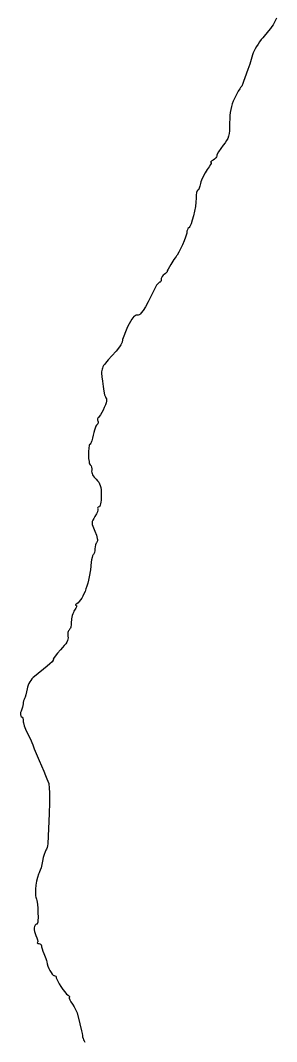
# Model space of a CAD drawing. Extents: x -20.7 to -3.4, y 4.4 to 16.8.
# Drawn here: x -20.699 to -19.924, y 10.66 to 13.747 of the extents above; entities that cross this region are included whole.
import ezdxf

# ---------------------------------------------------------------- set-up
doc = ezdxf.new("R2010")
doc.units = 0
doc.header["$MEASUREMENT"] = 0
doc.layers.add('LAYER_1', color=18, linetype='CONTINUOUS')

msp = doc.modelspace()

# ---------------------------------------------------------------- linework, layer by layer
at = {"layer": 'LAYER_1', "color": 7}
for p, q in [((-19.9316, 13.7396), (-19.9349, 13.7338)), ((-19.9244, 13.7542), (-19.9316, 13.7396)), ((-19.949, 13.7149), (-19.9662, 13.6947)), ((-19.9432, 13.722), (-19.949, 13.7149)), ((-19.9386, 13.7281), (-19.9432, 13.722)), ((-19.9349, 13.7338), (-19.9386, 13.7281)), ((-19.9758, 13.6822), (-19.9805, 13.6753)), ((-19.971, 13.6888), (-19.9758, 13.6822)), ((-19.9662, 13.6947), (-19.971, 13.6888)), ((-19.9949, 13.6485), (-19.9968, 13.643)), ((-19.9921, 13.6547), (-19.9949, 13.6485)), ((-19.9887, 13.6613), (-19.9921, 13.6547)), ((-19.9848, 13.6683), (-19.9887, 13.6613)), ((-19.9805, 13.6753), (-19.9848, 13.6683)), ((-20.005, 13.6151), (-20.011, 13.5985)), ((-19.9968, 13.643), (-20.005, 13.6151)), ((-20.011, 13.5985), (-20.0207, 13.573)), ((-20.0273, 13.5536), (-20.0282, 13.5509)), ((-20.0247, 13.562), (-20.0273, 13.5536)), ((-20.0207, 13.573), (-20.0247, 13.562)), ((-20.0458, 13.5227), (-20.0518, 13.5109)), ((-20.0403, 13.5329), (-20.0458, 13.5227)), ((-20.0358, 13.5403), (-20.0403, 13.5329)), ((-20.033, 13.5439), (-20.0358, 13.5403)), ((-20.0312, 13.5457), (-20.033, 13.5439)), ((-20.0296, 13.5481), (-20.0312, 13.5457)), ((-20.0282, 13.5509), (-20.0296, 13.5481)), ((-20.0586, 13.4947), (-20.0611, 13.4865)), ((-20.0555, 13.5027), (-20.0586, 13.4947)), ((-20.0518, 13.5109), (-20.0555, 13.5027)), ((-20.0646, 13.469), (-20.0656, 13.4593)), ((-20.0631, 13.478), (-20.0646, 13.469)), ((-20.0611, 13.4865), (-20.0631, 13.478)), ((-20.0663, 13.4374), (-20.0665, 13.4242)), ((-20.0662, 13.4489), (-20.0663, 13.4374)), ((-20.0656, 13.4593), (-20.0662, 13.4489)), ((-20.0679, 13.4046), (-20.0696, 13.397)), ((-20.067, 13.4135), (-20.0679, 13.4046)), ((-20.0665, 13.4242), (-20.067, 13.4135)), ((-20.0858, 13.3693), (-20.0933, 13.3592)), ((-20.08, 13.3768), (-20.0858, 13.3693)), ((-20.0755, 13.3836), (-20.08, 13.3768)), ((-20.072, 13.3902), (-20.0755, 13.3836)), ((-20.0696, 13.397), (-20.072, 13.3902)), ((-20.1052, 13.3379), (-20.1054, 13.3364)), ((-20.1048, 13.3398), (-20.1052, 13.3379)), ((-20.1036, 13.3425), (-20.1048, 13.3398)), ((-20.0995, 13.3499), (-20.1036, 13.3425)), ((-20.0933, 13.3592), (-20.0995, 13.3499)), ((-20.1238, 13.3112), (-20.1279, 13.3043)), ((-20.1225, 13.3139), (-20.1238, 13.3112)), ((-20.1236, 13.3189), (-20.1237, 13.3183)), ((-20.1237, 13.3183), (-20.1234, 13.3179)), ((-20.123, 13.3198), (-20.1236, 13.3189)), ((-20.1234, 13.3179), (-20.1226, 13.3177)), ((-20.1205, 13.3219), (-20.123, 13.3198)), ((-20.1226, 13.3177), (-20.1219, 13.3172)), ((-20.1219, 13.3159), (-20.1225, 13.3139)), ((-20.1219, 13.3172), (-20.1219, 13.3159)), ((-20.1165, 13.3245), (-20.1205, 13.3219)), ((-20.1121, 13.3276), (-20.1165, 13.3245)), ((-20.1085, 13.3312), (-20.1121, 13.3276)), ((-20.1061, 13.3347), (-20.1085, 13.3312)), ((-20.1054, 13.3364), (-20.1061, 13.3347)), ((-20.1406, 13.2859), (-20.1467, 13.2747)), ((-20.1373, 13.2912), (-20.1406, 13.2859)), ((-20.1339, 13.2959), (-20.1373, 13.2912)), ((-20.1279, 13.3043), (-20.1339, 13.2959)), ((-20.1564, 13.2459), (-20.1586, 13.2394)), ((-20.1544, 13.2539), (-20.1564, 13.2459)), ((-20.1533, 13.2584), (-20.1544, 13.2539)), ((-20.1515, 13.2635), (-20.1533, 13.2584)), ((-20.1467, 13.2747), (-20.1515, 13.2635)), ((-20.1671, 13.2186), (-20.1675, 13.2091)), ((-20.1661, 13.2263), (-20.1671, 13.2186)), ((-20.1647, 13.2315), (-20.1661, 13.2263)), ((-20.1639, 13.2329), (-20.1647, 13.2315)), ((-20.163, 13.2334), (-20.1639, 13.2329)), ((-20.162, 13.2338), (-20.163, 13.2334)), ((-20.1609, 13.235), (-20.162, 13.2338)), ((-20.1586, 13.2394), (-20.1609, 13.235)), ((-20.1699, 13.184), (-20.1725, 13.1698)), ((-20.1681, 13.1974), (-20.1699, 13.184)), ((-20.1675, 13.2091), (-20.1681, 13.1974)), ((-20.1757, 13.1558), (-20.1793, 13.1428)), ((-20.1725, 13.1698), (-20.1757, 13.1558)), ((-20.1884, 13.1212), (-20.1901, 13.1197)), ((-20.1867, 13.1239), (-20.1884, 13.1212)), ((-20.1849, 13.1274), (-20.1867, 13.1239)), ((-20.183, 13.1319), (-20.1849, 13.1274)), ((-20.1793, 13.1428), (-20.183, 13.1319)), ((-20.1998, 13.0915), (-20.2041, 13.0805)), ((-20.1968, 13.1004), (-20.1998, 13.0915)), ((-20.196, 13.1036), (-20.1968, 13.1004)), ((-20.1957, 13.106), (-20.196, 13.1036)), ((-20.1953, 13.1102), (-20.1957, 13.106)), ((-20.1941, 13.1142), (-20.1953, 13.1102)), ((-20.1923, 13.1175), (-20.1941, 13.1142)), ((-20.1901, 13.1197), (-20.1923, 13.1175)), ((-20.2092, 13.0685), (-20.2147, 13.0566)), ((-20.2041, 13.0805), (-20.2092, 13.0685)), ((-20.2313, 13.0293), (-20.2353, 13.0237)), ((-20.2282, 13.0329), (-20.2313, 13.0293)), ((-20.2266, 13.0347), (-20.2282, 13.0329)), ((-20.2247, 13.0376), (-20.2266, 13.0347)), ((-20.22, 13.0459), (-20.2247, 13.0376)), ((-20.2147, 13.0566), (-20.22, 13.0459)), ((-20.2446, 13.0091), (-20.2526, 12.9951)), ((-20.2353, 13.0237), (-20.2446, 13.0091)), ((-20.2732, 12.9666), (-20.2734, 12.9646)), ((-20.2726, 12.9687), (-20.2732, 12.9666)), ((-20.2706, 12.9727), (-20.2726, 12.9687)), ((-20.2677, 12.9764), (-20.2706, 12.9727)), ((-20.2641, 12.9792), (-20.2677, 12.9764)), ((-20.2606, 12.9814), (-20.2641, 12.9792)), ((-20.2578, 12.9838), (-20.2606, 12.9814)), ((-20.2561, 12.9859), (-20.2578, 12.9838)), ((-20.2557, 12.9868), (-20.2561, 12.9859)), ((-20.2556, 12.9876), (-20.2557, 12.9868)), ((-20.2549, 12.9902), (-20.2556, 12.9876)), ((-20.2526, 12.9951), (-20.2549, 12.9902)), ((-20.2903, 12.9406), (-20.3026, 12.9162)), ((-20.2871, 12.9463), (-20.2903, 12.9406)), ((-20.2838, 12.9509), (-20.2871, 12.9463)), ((-20.2807, 12.954), (-20.2838, 12.9509)), ((-20.2793, 12.9549), (-20.2807, 12.954)), ((-20.2782, 12.9552), (-20.2793, 12.9549)), ((-20.2772, 12.9554), (-20.2782, 12.9552)), ((-20.2763, 12.9559), (-20.2772, 12.9554)), ((-20.2748, 12.958), (-20.2763, 12.9559)), ((-20.2737, 12.961), (-20.2748, 12.958)), ((-20.2734, 12.9646), (-20.2737, 12.961)), ((-20.3026, 12.9162), (-20.3127, 12.8966)), ((-20.321, 12.8815), (-20.3278, 12.8704)), ((-20.3127, 12.8966), (-20.321, 12.8815)), ((-20.3625, 12.8433), (-20.3663, 12.8371)), ((-20.359, 12.8482), (-20.3625, 12.8433)), ((-20.3556, 12.8517), (-20.359, 12.8482)), ((-20.3524, 12.8541), (-20.3556, 12.8517)), ((-20.3493, 12.8553), (-20.3524, 12.8541)), ((-20.3463, 12.8554), (-20.3493, 12.8553)), ((-20.3443, 12.8553), (-20.3463, 12.8554)), ((-20.3424, 12.8557), (-20.3443, 12.8553)), ((-20.3403, 12.8565), (-20.3424, 12.8557)), ((-20.3382, 12.8579), (-20.3403, 12.8565)), ((-20.3359, 12.8599), (-20.3382, 12.8579)), ((-20.3334, 12.8626), (-20.3359, 12.8599)), ((-20.3278, 12.8704), (-20.3334, 12.8626)), ((-20.3748, 12.8204), (-20.3814, 12.8056)), ((-20.3704, 12.8295), (-20.3748, 12.8204)), ((-20.3663, 12.8371), (-20.3704, 12.8295)), ((-20.39, 12.7821), (-20.3907, 12.7786)), ((-20.3867, 12.7924), (-20.39, 12.7821)), ((-20.3814, 12.8056), (-20.3867, 12.7924)), ((-20.3996, 12.7605), (-20.4099, 12.7474)), ((-20.3958, 12.766), (-20.3996, 12.7605)), ((-20.3929, 12.7706), (-20.3958, 12.766)), ((-20.3912, 12.7741), (-20.3929, 12.7706)), ((-20.3908, 12.7764), (-20.3912, 12.7741)), ((-20.3907, 12.7786), (-20.3908, 12.7764)), ((-20.4336, 12.7207), (-20.4417, 12.7111)), ((-20.4227, 12.7327), (-20.4336, 12.7207)), ((-20.4099, 12.7474), (-20.4227, 12.7327)), ((-20.4529, 12.6885), (-20.4533, 12.6844)), ((-20.4522, 12.6923), (-20.4529, 12.6885)), ((-20.4511, 12.6959), (-20.4522, 12.6923)), ((-20.4495, 12.6995), (-20.4511, 12.6959)), ((-20.4474, 12.7032), (-20.4495, 12.6995)), ((-20.4449, 12.707), (-20.4474, 12.7032)), ((-20.4417, 12.7111), (-20.4449, 12.707)), ((-20.4533, 12.6844), (-20.4533, 12.68)), ((-20.4533, 12.68), (-20.4526, 12.6695)), ((-20.4526, 12.6695), (-20.4512, 12.656)), ((-20.4512, 12.656), (-20.449, 12.6398)), ((-20.449, 12.6398), (-20.4466, 12.6256)), ((-20.4466, 12.6256), (-20.4442, 12.6148)), ((-20.4442, 12.6148), (-20.4431, 12.6112)), ((-20.4431, 12.6112), (-20.4421, 12.6091)), ((-20.4421, 12.6091), (-20.4404, 12.6061)), ((-20.4404, 12.6061), (-20.4391, 12.6026)), ((-20.4384, 12.5962), (-20.4396, 12.5911)), ((-20.4391, 12.6026), (-20.4384, 12.5992)), ((-20.4384, 12.5992), (-20.4384, 12.5962)), ((-20.449, 12.5691), (-20.4531, 12.5615)), ((-20.4453, 12.577), (-20.449, 12.5691)), ((-20.442, 12.5845), (-20.4453, 12.577)), ((-20.4396, 12.5911), (-20.442, 12.5845)), ((-20.4652, 12.5446), (-20.4662, 12.5419)), ((-20.4662, 12.5419), (-20.4661, 12.5388)), ((-20.4661, 12.5388), (-20.4649, 12.5359)), ((-20.4644, 12.5458), (-20.4652, 12.5446)), ((-20.4649, 12.5359), (-20.4638, 12.533)), ((-20.4633, 12.5468), (-20.4644, 12.5458)), ((-20.4605, 12.5497), (-20.4633, 12.5468)), ((-20.457, 12.5548), (-20.4605, 12.5497)), ((-20.4531, 12.5615), (-20.457, 12.5548)), ((-20.475, 12.5081), (-20.4773, 12.5007)), ((-20.4727, 12.5145), (-20.475, 12.5081)), ((-20.4705, 12.5198), (-20.4727, 12.5145)), ((-20.4684, 12.5236), (-20.4705, 12.5198)), ((-20.4665, 12.5256), (-20.4684, 12.5236)), ((-20.4654, 12.5264), (-20.4665, 12.5256)), ((-20.4646, 12.5275), (-20.4654, 12.5264)), ((-20.4637, 12.5301), (-20.4646, 12.5275)), ((-20.4638, 12.533), (-20.4637, 12.5301)), ((-20.4836, 12.4734), (-20.4848, 12.4709)), ((-20.4829, 12.4754), (-20.4836, 12.4734)), ((-20.4813, 12.4841), (-20.4829, 12.4754)), ((-20.4794, 12.4926), (-20.4813, 12.4841)), ((-20.4773, 12.5007), (-20.4794, 12.4926)), ((-20.493, 12.4441), (-20.4932, 12.4333)), ((-20.4922, 12.4539), (-20.493, 12.4441)), ((-20.4907, 12.4617), (-20.4922, 12.4539)), ((-20.4897, 12.4644), (-20.4907, 12.4617)), ((-20.4885, 12.4663), (-20.4897, 12.4644)), ((-20.4865, 12.4685), (-20.4885, 12.4663)), ((-20.4848, 12.4709), (-20.4865, 12.4685)), ((-20.4932, 12.4333), (-20.4926, 12.4227)), ((-20.4926, 12.4227), (-20.4915, 12.4132)), ((-20.4915, 12.4132), (-20.4906, 12.4093)), ((-20.4906, 12.4093), (-20.4897, 12.4061)), ((-20.4897, 12.4061), (-20.4885, 12.4037)), ((-20.4885, 12.4037), (-20.4872, 12.4023)), ((-20.4872, 12.4023), (-20.4861, 12.4013)), ((-20.4861, 12.4013), (-20.4851, 12.3999)), ((-20.4851, 12.3999), (-20.4836, 12.3961)), ((-20.4835, 12.3864), (-20.4837, 12.3837)), ((-20.4837, 12.3837), (-20.4832, 12.3805)), ((-20.4836, 12.3961), (-20.4831, 12.3915)), ((-20.4831, 12.3915), (-20.4835, 12.3864)), ((-20.4832, 12.3805), (-20.4822, 12.3771)), ((-20.4822, 12.3771), (-20.4806, 12.3736)), ((-20.4806, 12.3736), (-20.4786, 12.3699)), ((-20.4786, 12.3699), (-20.4762, 12.3663)), ((-20.4762, 12.3663), (-20.4733, 12.3628)), ((-20.4733, 12.3628), (-20.4702, 12.3596)), ((-20.4702, 12.3596), (-20.4658, 12.3552)), ((-20.4658, 12.3552), (-20.4623, 12.3508)), ((-20.4623, 12.3508), (-20.4596, 12.3461)), ((-20.4596, 12.3461), (-20.4575, 12.341)), ((-20.4575, 12.341), (-20.4561, 12.3351)), ((-20.4561, 12.3351), (-20.4552, 12.3282)), ((-20.4552, 12.3282), (-20.4546, 12.3201)), ((-20.4546, 12.3201), (-20.4545, 12.3104)), ((-20.4556, 12.2907), (-20.4564, 12.2857)), ((-20.455, 12.2966), (-20.4556, 12.2907)), ((-20.4545, 12.3104), (-20.455, 12.2966)), ((-20.4662, 12.2616), (-20.4692, 12.2547)), ((-20.4646, 12.2672), (-20.4662, 12.2616)), ((-20.4652, 12.2744), (-20.4657, 12.2727)), ((-20.4657, 12.2727), (-20.465, 12.2707)), ((-20.4638, 12.2755), (-20.4652, 12.2744)), ((-20.465, 12.2707), (-20.4645, 12.2693)), ((-20.4645, 12.2693), (-20.4646, 12.2672)), ((-20.4614, 12.2759), (-20.4638, 12.2755)), ((-20.4606, 12.2761), (-20.4614, 12.2759)), ((-20.4599, 12.2766), (-20.4606, 12.2761)), ((-20.4586, 12.2785), (-20.4599, 12.2766)), ((-20.4574, 12.2816), (-20.4586, 12.2785)), ((-20.4564, 12.2857), (-20.4574, 12.2816)), ((-20.4817, 12.2322), (-20.4823, 12.228)), ((-20.4823, 12.228), (-20.4817, 12.2234)), ((-20.4801, 12.2365), (-20.4817, 12.2322)), ((-20.4774, 12.2414), (-20.4801, 12.2365)), ((-20.4736, 12.2473), (-20.4774, 12.2414)), ((-20.4692, 12.2547), (-20.4736, 12.2473)), ((-20.4817, 12.2234), (-20.4801, 12.2179)), ((-20.4801, 12.2179), (-20.4736, 12.2024)), ((-20.4736, 12.2024), (-20.4689, 12.1907)), ((-20.4701, 12.1661), (-20.4721, 12.1611)), ((-20.469, 12.168), (-20.4701, 12.1661)), ((-20.4678, 12.1695), (-20.469, 12.168)), ((-20.4689, 12.1907), (-20.4674, 12.1856)), ((-20.4666, 12.1714), (-20.4678, 12.1695)), ((-20.4674, 12.1856), (-20.4664, 12.1811)), ((-20.466, 12.1739), (-20.4666, 12.1714)), ((-20.4664, 12.1811), (-20.4659, 12.1772)), ((-20.4659, 12.1772), (-20.466, 12.1739)), ((-20.4768, 12.134), (-20.4776, 12.1323)), ((-20.4753, 12.1385), (-20.4768, 12.134)), ((-20.4743, 12.1439), (-20.4753, 12.1385)), ((-20.4739, 12.1496), (-20.4743, 12.1439)), ((-20.4734, 12.1554), (-20.4739, 12.1496)), ((-20.4721, 12.1611), (-20.4734, 12.1554)), ((-20.4848, 12.109), (-20.4874, 12.0859)), ((-20.4838, 12.1162), (-20.4848, 12.109)), ((-20.4823, 12.1227), (-20.4838, 12.1162)), ((-20.4805, 12.1279), (-20.4823, 12.1227)), ((-20.4795, 12.1298), (-20.4805, 12.1279)), ((-20.4786, 12.1311), (-20.4795, 12.1298)), ((-20.4776, 12.1323), (-20.4786, 12.1311)), ((-20.4874, 12.0859), (-20.491, 12.0646)), ((-20.4954, 12.0453), (-20.4979, 12.0365)), ((-20.4931, 12.0547), (-20.4954, 12.0453)), ((-20.491, 12.0646), (-20.4931, 12.0547)), ((-20.5067, 12.0132), (-20.5099, 12.0066)), ((-20.5036, 12.0204), (-20.5067, 12.0132)), ((-20.5007, 12.0281), (-20.5036, 12.0204)), ((-20.4979, 12.0365), (-20.5007, 12.0281)), ((-20.5309, 11.9815), (-20.5319, 11.9799)), ((-20.5319, 11.9799), (-20.5319, 11.9793)), ((-20.5319, 11.9793), (-20.5317, 11.9789)), ((-20.5317, 11.9789), (-20.5301, 11.9785)), ((-20.5287, 11.9833), (-20.5309, 11.9815)), ((-20.5301, 11.9785), (-20.5293, 11.9781)), ((-20.5247, 11.9866), (-20.5287, 11.9833)), ((-20.5208, 11.9906), (-20.5247, 11.9866)), ((-20.517, 11.9953), (-20.5208, 11.9906)), ((-20.5134, 12.0007), (-20.517, 11.9953)), ((-20.5099, 12.0066), (-20.5134, 12.0007)), ((-20.5421, 11.9477), (-20.5433, 11.9429)), ((-20.5406, 11.9524), (-20.5421, 11.9477)), ((-20.5389, 11.9568), (-20.5406, 11.9524)), ((-20.537, 11.9607), (-20.5389, 11.9568)), ((-20.535, 11.964), (-20.537, 11.9607)), ((-20.5315, 11.9696), (-20.535, 11.964)), ((-20.5294, 11.9742), (-20.5315, 11.9696)), ((-20.529, 11.9759), (-20.5294, 11.9742)), ((-20.5293, 11.9781), (-20.5289, 11.9773)), ((-20.5289, 11.9773), (-20.529, 11.9759)), ((-20.5456, 11.9204), (-20.547, 11.9129)), ((-20.5451, 11.9288), (-20.5456, 11.9204)), ((-20.5449, 11.9333), (-20.5451, 11.9288)), ((-20.5443, 11.938), (-20.5449, 11.9333)), ((-20.5433, 11.9429), (-20.5443, 11.938)), ((-20.5554, 11.8967), (-20.5559, 11.891)), ((-20.5559, 11.891), (-20.5554, 11.8849)), ((-20.5548, 11.8991), (-20.5554, 11.8967)), ((-20.5539, 11.9012), (-20.5548, 11.8991)), ((-20.5528, 11.9028), (-20.5539, 11.9012)), ((-20.5516, 11.9039), (-20.5528, 11.9028)), ((-20.5503, 11.9052), (-20.5516, 11.9039)), ((-20.5491, 11.9071), (-20.5503, 11.9052)), ((-20.548, 11.9097), (-20.5491, 11.9071)), ((-20.547, 11.9129), (-20.548, 11.9097)), ((-20.5662, 11.8567), (-20.5714, 11.8506)), ((-20.5621, 11.8622), (-20.5662, 11.8567)), ((-20.559, 11.8673), (-20.5621, 11.8622)), ((-20.5568, 11.8721), (-20.559, 11.8673)), ((-20.5555, 11.8765), (-20.5568, 11.8721)), ((-20.555, 11.8808), (-20.5555, 11.8765)), ((-20.5554, 11.8849), (-20.555, 11.8808)), ((-20.5943, 11.8247), (-20.5986, 11.8181)), ((-20.587, 11.8336), (-20.5943, 11.8247)), ((-20.5776, 11.8439), (-20.587, 11.8336)), ((-20.5714, 11.8506), (-20.5776, 11.8439)), ((-20.6176, 11.7948), (-20.6566, 11.7636)), ((-20.6096, 11.8016), (-20.6176, 11.7948)), ((-20.6034, 11.8077), (-20.6096, 11.8016)), ((-20.5999, 11.8123), (-20.6034, 11.8077)), ((-20.5992, 11.8139), (-20.5999, 11.8123)), ((-20.5986, 11.8181), (-20.5995, 11.816)), ((-20.5995, 11.816), (-20.5994, 11.8149)), ((-20.5994, 11.8149), (-20.5992, 11.8139)), ((-20.6566, 11.7636), (-20.6605, 11.7601)), ((-20.6773, 11.7316), (-20.6785, 11.7264)), ((-20.6755, 11.7369), (-20.6773, 11.7316)), ((-20.6733, 11.742), (-20.6755, 11.7369)), ((-20.6706, 11.747), (-20.6733, 11.742)), ((-20.6676, 11.7517), (-20.6706, 11.747)), ((-20.6642, 11.7561), (-20.6676, 11.7517)), ((-20.6605, 11.7601), (-20.6642, 11.7561)), ((-20.6847, 11.7013), (-20.6865, 11.6969)), ((-20.6826, 11.7083), (-20.6847, 11.7013)), ((-20.6804, 11.717), (-20.6826, 11.7083)), ((-20.6785, 11.7264), (-20.6804, 11.717)), ((-20.6931, 11.6704), (-20.6949, 11.6645)), ((-20.6918, 11.6761), (-20.6931, 11.6704)), ((-20.6911, 11.6808), (-20.6918, 11.6761)), ((-20.6905, 11.685), (-20.6911, 11.6808)), ((-20.6895, 11.6895), (-20.6905, 11.685)), ((-20.6881, 11.6937), (-20.6895, 11.6895)), ((-20.6865, 11.6969), (-20.6881, 11.6937)), ((-20.6986, 11.6541), (-20.6989, 11.6494)), ((-20.6989, 11.6494), (-20.6987, 11.6473)), ((-20.6987, 11.6473), (-20.6981, 11.6455)), ((-20.697, 11.6591), (-20.6986, 11.6541)), ((-20.6981, 11.6455), (-20.6973, 11.644)), ((-20.6973, 11.644), (-20.6962, 11.6429)), ((-20.6949, 11.6645), (-20.697, 11.6591)), ((-20.6962, 11.6429), (-20.6939, 11.6405)), ((-20.6939, 11.6405), (-20.6921, 11.6371)), ((-20.6921, 11.6371), (-20.6911, 11.6331)), ((-20.6911, 11.6331), (-20.6908, 11.629)), ((-20.6908, 11.629), (-20.6907, 11.6265)), ((-20.6907, 11.6265), (-20.69, 11.6232)), ((-20.69, 11.6232), (-20.6874, 11.6146)), ((-20.6874, 11.6146), (-20.6834, 11.6042)), ((-20.6834, 11.6042), (-20.6784, 11.5934)), ((-20.6784, 11.5934), (-20.6689, 11.5742)), ((-20.6689, 11.5742), (-20.6645, 11.5643)), ((-20.6645, 11.5643), (-20.6619, 11.5569)), ((-20.6619, 11.5569), (-20.657, 11.5444)), ((-20.657, 11.5444), (-20.6421, 11.5093)), ((-20.6421, 11.5093), (-20.6283, 11.4769)), ((-20.6283, 11.4769), (-20.623, 11.4638)), ((-20.623, 11.4638), (-20.6195, 11.4543)), ((-20.6195, 11.4543), (-20.6135, 11.4402)), ((-20.6135, 11.4402), (-20.6126, 11.4363)), ((-20.6126, 11.4363), (-20.6119, 11.4296)), ((-20.6119, 11.4296), (-20.6111, 11.409)), ((-20.6111, 11.409), (-20.6111, 11.3814)), ((-20.6111, 11.3814), (-20.6121, 11.3496)), ((-20.6121, 11.3496), (-20.6162, 11.2573)), ((-20.6222, 11.2379), (-20.6233, 11.236)), ((-20.62, 11.2415), (-20.6222, 11.2379)), ((-20.6182, 11.2464), (-20.62, 11.2415)), ((-20.6169, 11.2519), (-20.6182, 11.2464)), ((-20.6162, 11.2573), (-20.6169, 11.2519)), ((-20.6299, 11.2159), (-20.6321, 11.2053)), ((-20.6273, 11.2256), (-20.6299, 11.2159)), ((-20.6246, 11.2333), (-20.6273, 11.2256)), ((-20.6233, 11.236), (-20.6246, 11.2333)), ((-20.6389, 11.1776), (-20.6409, 11.173)), ((-20.6366, 11.1852), (-20.6389, 11.1776)), ((-20.6343, 11.1948), (-20.6366, 11.1852)), ((-20.6321, 11.2053), (-20.6343, 11.1948)), ((-20.6476, 11.1558), (-20.6502, 11.1445)), ((-20.6445, 11.1656), (-20.6476, 11.1558)), ((-20.6427, 11.1696), (-20.6445, 11.1656)), ((-20.6409, 11.173), (-20.6427, 11.1696)), ((-20.6534, 11.1207), (-20.6538, 11.1097)), ((-20.6522, 11.1325), (-20.6534, 11.1207)), ((-20.6502, 11.1445), (-20.6522, 11.1325)), ((-20.6538, 11.1097), (-20.6532, 11.1004)), ((-20.6532, 11.1004), (-20.6525, 11.0967)), ((-20.6525, 11.0967), (-20.6515, 11.0937)), ((-20.6515, 11.0937), (-20.6504, 11.0904)), ((-20.6504, 11.0904), (-20.6494, 11.0861)), ((-20.6494, 11.0861), (-20.6477, 11.0752)), ((-20.6477, 11.0752), (-20.6465, 11.0623)), ((-20.6465, 11.0623), (-20.6458, 11.0486)), ((-20.6462, 11.0248), (-20.6467, 11.0205)), ((-20.6457, 11.0357), (-20.6462, 11.0248)), ((-20.6458, 11.0486), (-20.6457, 11.0357)), ((-20.6564, 11.0077), (-20.6572, 11.0032)), ((-20.6572, 11.0032), (-20.6572, 10.9979)), ((-20.6572, 10.9979), (-20.6563, 10.9921)), ((-20.6548, 11.0113), (-20.6564, 11.0077)), ((-20.6563, 10.9921), (-20.6545, 10.9861)), ((-20.6537, 11.0126), (-20.6548, 11.0113)), ((-20.6524, 11.0136), (-20.6537, 11.0126)), ((-20.6509, 11.0142), (-20.6524, 11.0136)), ((-20.6492, 11.0144), (-20.6509, 11.0142)), ((-20.6487, 11.0146), (-20.6492, 11.0144)), ((-20.6482, 11.0152), (-20.6487, 11.0146)), ((-20.6474, 11.0172), (-20.6482, 11.0152)), ((-20.6467, 11.0205), (-20.6474, 11.0172)), ((-20.6545, 10.9861), (-20.6519, 10.9801)), ((-20.6519, 10.9801), (-20.6489, 10.9734)), ((-20.6489, 10.9734), (-20.647, 10.9674)), ((-20.647, 10.9599), (-20.6479, 10.9585)), ((-20.647, 10.9674), (-20.6463, 10.9626)), ((-20.6465, 10.961), (-20.647, 10.9599)), ((-20.6463, 10.9626), (-20.6465, 10.961)), ((-20.6479, 10.9585), (-20.6478, 10.9578)), ((-20.6478, 10.9578), (-20.6474, 10.9573)), ((-20.6474, 10.9573), (-20.6458, 10.9565)), ((-20.6458, 10.9565), (-20.6432, 10.9562)), ((-20.6432, 10.9562), (-20.6403, 10.9557)), ((-20.6403, 10.9557), (-20.6379, 10.9544)), ((-20.6379, 10.9544), (-20.6362, 10.9525)), ((-20.6362, 10.9525), (-20.6358, 10.9514)), ((-20.6358, 10.9514), (-20.6356, 10.9502)), ((-20.6356, 10.9502), (-20.635, 10.9464)), ((-20.635, 10.9464), (-20.6334, 10.9405)), ((-20.6334, 10.9405), (-20.6309, 10.9335)), ((-20.6309, 10.9335), (-20.6279, 10.9259)), ((-20.6279, 10.9259), (-20.6222, 10.9111)), ((-20.6222, 10.9111), (-20.6202, 10.9052)), ((-20.6202, 10.9052), (-20.6192, 10.9012)), ((-20.6192, 10.9012), (-20.6178, 10.8949)), ((-20.6178, 10.8949), (-20.6156, 10.888)), ((-20.6156, 10.888), (-20.6127, 10.8809)), ((-20.6127, 10.8809), (-20.6095, 10.8742)), ((-20.6095, 10.8742), (-20.606, 10.8683)), ((-20.606, 10.8683), (-20.6027, 10.8635)), ((-20.6027, 10.8635), (-20.5996, 10.8603)), ((-20.5996, 10.8603), (-20.5982, 10.8595)), ((-20.5982, 10.8595), (-20.597, 10.8592)), ((-20.597, 10.8592), (-20.5944, 10.8586)), ((-20.5944, 10.8586), (-20.5923, 10.8572)), ((-20.5923, 10.8572), (-20.5909, 10.8551)), ((-20.5909, 10.8551), (-20.5904, 10.8524)), ((-20.5904, 10.8524), (-20.5901, 10.8507)), ((-20.5901, 10.8507), (-20.5892, 10.8483)), ((-20.5892, 10.8483), (-20.5862, 10.842)), ((-20.5862, 10.842), (-20.5817, 10.8342)), ((-20.5817, 10.8342), (-20.5763, 10.8258)), ((-20.5763, 10.8258), (-20.5704, 10.8174)), ((-20.5704, 10.8174), (-20.5645, 10.8097)), ((-20.5645, 10.8097), (-20.5591, 10.8035)), ((-20.5591, 10.8035), (-20.5548, 10.7996)), ((-20.5548, 10.7996), (-20.5525, 10.7976)), ((-20.5525, 10.7976), (-20.551, 10.7958)), ((-20.5511, 10.7931), (-20.5514, 10.7923)), ((-20.5514, 10.7923), (-20.5513, 10.7909)), ((-20.5513, 10.7909), (-20.5495, 10.7863)), ((-20.5507, 10.7936), (-20.5511, 10.7931)), ((-20.551, 10.7958), (-20.5505, 10.7942)), ((-20.5505, 10.7942), (-20.5507, 10.7936)), ((-20.5495, 10.7863), (-20.5462, 10.7799)), ((-20.5462, 10.7799), (-20.5417, 10.7725)), ((-20.5417, 10.7725), (-20.5368, 10.7646)), ((-20.5368, 10.7646), (-20.5325, 10.7571)), ((-20.5325, 10.7571), (-20.5294, 10.7508)), ((-20.5294, 10.7508), (-20.5278, 10.7466)), ((-20.5278, 10.7466), (-20.519, 10.7136)), ((-20.519, 10.7136), (-20.5139, 10.6925)), ((-20.5139, 10.6925), (-20.5122, 10.6838)), ((-20.5122, 10.6838), (-20.5114, 10.678)), ((-20.5114, 10.678), (-20.5109, 10.6738)), ((-20.5109, 10.6738), (-20.5097, 10.6693)), ((-20.5097, 10.6693), (-20.508, 10.6651)), ((-20.508, 10.6651), (-20.5061, 10.6619)), ((-20.5061, 10.6619), (-20.5039, 10.6576))]:
    msp.add_line(p, q, dxfattribs=at)

doc.saveas('drawing.dxf')
